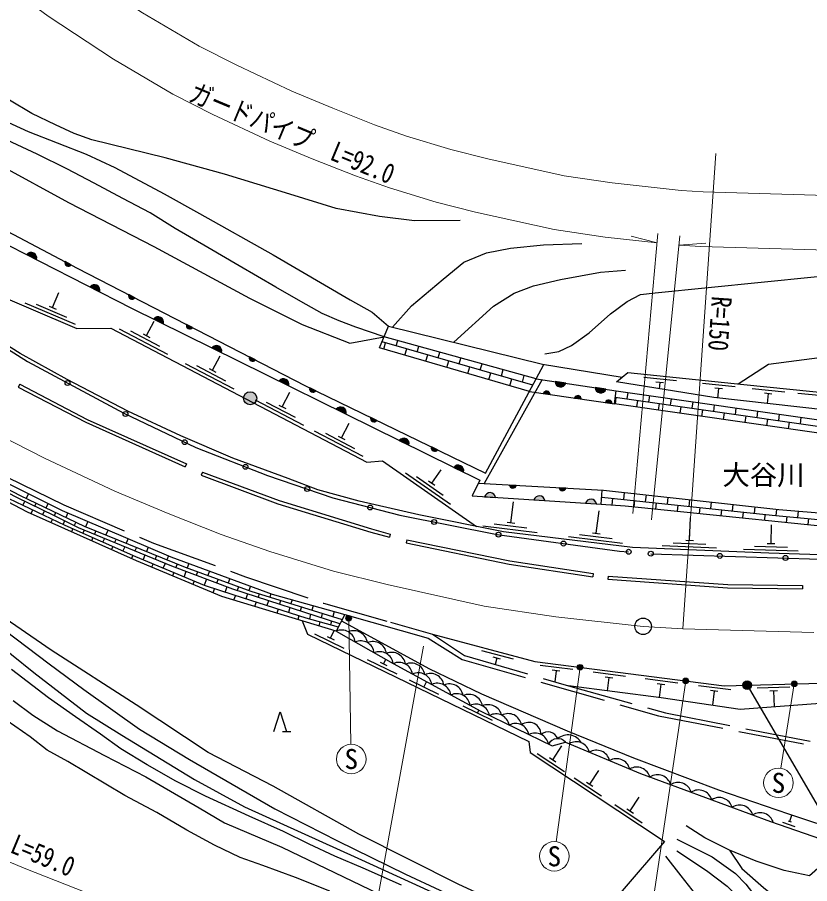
# Model space of a CAD drawing. Units: millimetres at full size, sheet at 1:1000; details may follow other scales. Extents: x 40000 to 680000, y 20000 to 380000.
# Drawn here: x 307629 to 380062, y 260918 to 340142 of the extents above; entities that cross this region are included whole.
import ezdxf
from ezdxf.enums import TextEntityAlignment as Align

# ---------------------------------------------------------------- set-up
doc = ezdxf.new("R2010")
doc.units = ezdxf.units.MM
doc.header["$LTSCALE"] = 1000
doc.linetypes.add('CHAIN', pattern=[18.5, 12, -1.5, 3.5, -1.5])
doc.linetypes.add('DASHED', pattern=[7.5, 6, -1.5])
for name, color, linetype, lineweight in [('M-BGD', 7, 'Continuous', 25), ('M-BMK', 2, 'CHAIN', 13), ('M-BMK-SRVR', 3, 'Continuous', 25), ('M-STR-HTXT', 7, 'Continuous', 13), ('M-STR-STRC', 7, 'Continuous', 25)]:
    doc.layers.add(name, color=color, linetype=linetype, lineweight=lineweight)
doc.layers.add('M-BMK-HTXT', color=7, linetype='Continuous')
doc.styles.add('ＭＳ ゴシック', font='')
doc.styles.get('ＭＳ ゴシック').set_extended_font_data('MS Gothic')

msp = doc.modelspace()

# ---------------------------------------------------------------- hatches: boundary and pattern name
at = {"layer": 'M-BGD'}
for points in [[(308498, 318446, -0.82183), (309381, 317996)], [(312541, 317508), (311987, 317800, 0.84072)], [(314273, 315499, -0.82183), (315156, 315049)], [(317814, 314784), (318370, 314497, -0.84072)], [(320094, 312560, -0.82183), (320982, 312121)], [(323653, 311774), (323097, 312061, 0.84072)], [(325415, 309929, -0.82183), (326303, 309489)], [(328845, 309097), (329402, 308810, -0.84072)], [(331557, 306891, -0.82183), (332445, 306452)], [(357772, 306686, -0.82183), (356793, 306835)], [(328314, 305309, -1), (329514, 305309, -1)], [(334923, 305992), (334360, 306265, 0.84072)], [(355721, 305735), (356341, 305647, 0.84072)], [(361439, 306129, -0.82183), (360460, 306278)], [(358561, 305331), (359181, 305242, 0.84072)], [(361390, 304928), (362009, 304839, 0.84072)], [(336788, 304304, -0.82183), (337676, 303865)], [(339930, 303561), (340493, 303288, -0.84072)], [(342545, 301457, -0.82183), (343433, 301018)], [(345484, 300865), (346047, 300592, -0.84072)], [(347532, 298990, -0.82183), (348421, 298551)], [(352620, 297372), (353245, 297338, -0.84072)], [(357154, 297125), (357779, 297091, -0.84072)], [(350351, 296302, -0.82183), (351340, 296238)], [(354858, 296010, -0.82183), (355847, 295946)], [(359573, 295705, -0.82183), (360562, 295641)]]:
    msp.add_hatch(color=256, dxfattribs=at).paths.add_polyline_path(points)
at = {"layer": 'M-STR-STRC'}
for points in [[(338141, 285313, -1), (337702, 285074, -0.41421), (337802, 285413, -0.41421)], [(359294, 280829, -1), (358855, 280590, -0.41421), (358955, 280929, -0.41421)], [(368951, 279586, -1), (368512, 279347, -0.41421), (368612, 279686, -0.41421)], [(374007, 278858, -0.41421), (374130, 279410, -0.41421), (374682, 279288, -1)], [(378877, 279313, -1), (378438, 279074, -0.41421), (378538, 279413, -0.41421)]]:
    msp.add_hatch(color=256, dxfattribs=at).paths.add_polyline_path(points)

# ---------------------------------------------------------------- linework, layer by layer
at = {"layer": 'M-BGD'}
for p, q in [((308498, 318446), (309381, 317996)), ((312541, 317508), (311987, 317800)), ((314273, 315499), (315156, 315049)), ((310849, 313602), (311437, 314981)), ((318370, 314497), (317814, 314784)), ((308314, 314030), (312914, 312069)), ((309351, 313914), (312111, 312737)), ((310527, 313739), (311171, 313464)), ((319431, 311033), (320127, 312362)), ((320094, 312560), (320982, 312121)), ((316938, 311662), (321367, 309342)), ((317963, 311464), (320621, 310071)), ((323653, 311774), (323097, 312061)), ((319121, 311196), (319741, 310871)), ((355070, 307097), (341152, 310918)), ((342263, 310102), (342399, 310576)), ((325415, 309929), (326303, 309489)), ((354437, 305918), (340751, 309923)), ((354759, 306518), (340972, 310472)), ((341139, 309810), (341301, 310377)), ((343058, 309248), (343224, 309826)), ((344185, 309550), (344327, 310046)), ((325477, 307866), (326173, 309195)), ((329402, 308810), (328845, 309097)), ((344978, 308686), (345146, 309275)), ((346108, 308999), (346256, 309517)), ((348030, 308447), (348185, 308987)), ((322984, 308495), (327413, 306174)), ((324009, 308296), (326666, 306904)), ((346897, 308125), (347069, 308723)), ((349953, 307896), (350114, 308458)), ((355070, 307097), (355766, 308392)), ((325167, 308028), (325787, 307704)), ((348817, 307563), (348991, 308172)), ((350736, 307001), (350914, 307620)), ((351875, 307345), (352043, 307928)), ((353798, 306793), (353971, 307399)), ((331557, 306891), (332445, 306452)), ((355605, 307016), (350304, 297498)), ((352656, 306439), (352836, 307069)), ((355070, 307097), (362368, 305987)), ((357772, 306686), (356793, 306835)), ((367885, 306895), (364901, 307204)), ((366711, 306715), (366014, 306787)), ((366362, 306751), (366303, 306177)), ((373262, 306340), (370278, 306648)), ((307856, 306595), (307717, 306329)), ((307717, 306329), (313888, 303109)), ((307856, 306595), (314019, 303379)), ((331851, 304527), (332547, 305855)), ((334923, 305992), (334360, 306265)), ((354437, 305918), (362221, 304809)), ((361439, 306129), (360460, 306278)), ((362221, 304809), (362368, 305987)), ((363372, 305244), (363457, 305831)), ((372087, 306160), (371391, 306232)), ((371739, 306196), (371649, 305327)), ((377792, 305877), (374808, 306181)), ((329358, 305155), (333787, 302835)), ((355721, 305735), (356341, 305647)), ((358561, 305331), (359181, 305242)), ((362298, 304798), (362383, 305386)), ((364277, 304512), (364362, 305102)), ((365352, 304961), (365437, 305548)), ((367332, 304678), (367417, 305264)), ((376618, 305695), (375922, 305766)), ((376270, 305731), (376177, 304820)), ((381962, 305451), (378977, 305756)), ((330383, 304957), (333041, 303565)), ((331541, 304689), (332161, 304364)), ((336788, 304304), (337676, 303865)), ((361390, 304928), (362009, 304839)), ((366256, 304226), (366342, 304819)), ((368236, 303939), (368322, 304536)), ((369312, 304394), (369397, 304980)), ((370215, 303653), (370302, 304253)), ((371292, 304111), (371377, 304697)), ((373272, 303828), (373356, 304413)), ((340493, 303288), (339930, 303561)), ((372195, 303367), (372282, 303969)), ((374174, 303081), (374262, 303686)), ((375252, 303544), (375336, 304129)), ((377231, 303261), (377316, 303845)), ((379211, 302978), (379296, 303562)), ((313888, 303109), (322964, 299026)), ((314019, 303379), (323087, 299300)), ((337269, 301689), (337965, 303017)), ((376153, 302794), (376241, 303403)), ((378133, 302508), (378221, 303119)), ((334776, 302317), (339205, 299997)), ((335801, 302119), (338458, 300727)), ((336959, 301851), (337579, 301526)), ((342545, 301457), (343433, 301018)), ((346047, 300592), (345484, 300865)), ((323087, 299300), (322964, 299026)), ((345510, 297545), (346368, 298775)), ((347532, 298990), (348421, 298551)), ((324543, 298541), (324439, 298260)), ((324439, 298260), (331454, 295667)), ((324543, 298541), (331550, 295951)), ((343116, 298484), (347216, 295622)), ((344108, 298158), (346568, 296441)), ((345223, 297746), (345797, 297345)), ((349764, 297528), (361204, 296905)), ((353245, 297338), (352620, 297372)), ((357779, 297091), (357154, 297125)), ((308647, 296579), (308437, 296159)), ((350351, 296302), (351340, 296238)), ((361012, 295612), (361101, 296910)), ((363113, 296692), (363046, 296052)), ((365101, 296471), (365035, 295843)), ((308298, 295880), (308131, 295544)), ((309339, 295726), (309199, 295444)), ((310437, 295688), (310241, 295294)), ((331454, 295667), (339931, 293067)), ((331550, 295951), (340015, 293355)), ((352748, 293926), (352986, 295850)), ((354858, 296010), (355847, 295946)), ((359573, 295705), (360562, 295641)), ((362051, 296156), (361987, 295545)), ((364040, 295947), (363981, 295382)), ((366029, 295738), (365970, 295178)), ((367089, 296250), (367024, 295633)), ((368018, 295529), (367960, 294975)), ((369076, 296029), (369013, 295424)), ((371064, 295808), (371002, 295215)), ((373052, 295587), (372991, 295006)), ((309035, 295115), (308857, 294758)), ((310099, 295009), (309938, 294686)), ((311142, 294861), (310999, 294573)), ((312241, 294827), (312067, 294417)), ((360557, 292962), (360811, 295021)), ((370007, 295320), (369950, 294772)), ((371996, 295110), (371939, 294569)), ((373985, 294901), (373929, 294366)), ((375040, 295366), (374980, 294797)), ((377022, 295145), (376969, 294591)), ((379015, 294979), (378960, 294403)), ((310842, 294257), (310685, 293942)), ((311935, 294107), (311804, 293800)), ((312970, 293984), (312832, 293660)), ((314082, 294044), (313875, 293559)), ((352401, 293969), (353096, 293883)), ((369086, 292330), (369171, 294378)), ((375974, 294692), (375919, 294163)), ((377965, 294497), (377914, 293959)), ((379956, 294309), (379904, 293756)), ((312716, 293388), (312590, 293092)), ((313744, 293251), (313630, 292981)), ((314802, 293182), (314669, 292870)), ((315922, 293261), (315728, 292806)), ((340015, 293355), (341716, 292890)), ((350194, 293637), (355156, 293024)), ((351223, 293812), (354200, 293444)), ((376535, 292023), (376588, 293734)), ((314543, 292574), (314417, 292277)), ((315593, 292488), (315457, 292167)), ((316655, 292429), (316518, 292107)), ((317762, 292478), (317581, 292052)), ((339931, 293067), (341637, 292601)), ((341716, 292890), (341637, 292601)), ((343250, 292374), (343189, 292081)), ((343250, 292374), (352642, 290430)), ((358002, 292673), (362964, 292060)), ((359031, 292848), (362009, 292480)), ((360209, 293005), (360904, 292919)), ((368736, 292344), (369436, 292315)), ((316370, 291760), (316243, 291462)), ((317443, 291726), (317284, 291353)), ((318508, 291675), (318367, 291345)), ((319603, 291695), (319434, 291298)), ((343189, 292081), (352589, 290134)), ((366563, 291834), (371559, 291627)), ((367575, 292092), (370572, 291968)), ((375027, 291769), (378025, 291677)), ((376186, 292034), (376885, 292012)), ((318198, 290946), (318070, 290647)), ((319292, 290964), (319118, 290556)), ((320360, 290922), (320216, 290583)), ((321443, 290912), (321287, 290545)), ((374018, 291500), (379016, 291346)), ((320042, 290172), (319909, 289861)), ((321141, 290201), (320965, 289788)), ((322231, 290161), (322104, 289817)), ((323315, 290208), (323160, 289790)), ((352589, 290134), (360232, 288979)), ((352642, 290430), (360276, 289275)), ((321943, 289381), (321823, 289055)), ((323040, 289464), (322867, 288997)), ((324099, 289446), (323976, 289112)), ((325191, 289514), (325039, 289103)), ((360276, 289275), (360232, 288979)), ((323791, 288613), (323668, 288278)), ((324912, 288759), (324715, 288229)), ((325978, 288759), (325847, 288407)), ((327067, 288821), (326917, 288416)), ((361635, 289048), (361613, 288749)), ((361613, 288749), (372556, 287973)), ((361635, 289048), (372568, 288273)), ((325665, 287912), (325513, 287501)), ((326783, 288054), (326614, 287596)), ((327856, 288072), (327726, 287720)), ((328942, 288127), (328795, 287728)), ((372556, 287973), (379393, 287883)), ((372568, 288273), (379397, 288183)), ((379397, 288183), (379393, 287883)), ((327564, 287281), (327400, 286837)), ((328678, 287413), (328517, 286976)), ((329748, 287423), (329631, 287105)), ((330583, 286797), (330423, 286364)), ((330818, 287434), (330705, 287127)), ((331685, 286823), (331586, 286473)), ((332741, 286883), (332641, 286527)), ((329470, 286670), (329318, 286259)), ((331462, 286031), (331354, 285646)), ((332539, 286165), (332415, 285726)), ((333596, 286231), (333491, 285857)), ((334666, 286340), (334552, 285935)), ((333368, 285420), (333269, 285069)), ((334443, 285550), (334324, 285127)), ((335507, 285639), (335395, 285242)), ((336591, 285798), (336463, 285343)), ((337553, 285527), (336779, 284011)), ((337553, 285527), (345192, 283374)), ((335287, 284859), (335184, 284492)), ((336348, 284934), (336251, 284591)), ((334782, 283761), (337481, 282450)), ((336263, 283376), (336598, 284066)), ((335948, 283528), (336578, 283223)), ((352999, 281450), (350101, 282225)), ((339625, 281409), (342324, 280099)), ((341105, 281024), (341304, 281432)), ((351810, 281457), (351134, 281638)), ((351472, 281548), (351316, 280963)), ((340790, 281177), (341420, 280871)), ((358410, 280493), (355435, 280876)), ((357231, 280342), (356537, 280431)), ((356884, 280387), (356755, 279386)), ((363234, 279872), (360259, 280255)), ((362056, 279721), (361361, 279810)), ((361708, 279765), (361554, 278564)), ((343445, 279554), (346144, 278243)), ((344795, 278899), (345033, 279389)), ((367996, 279259), (365020, 279642)), ((366817, 279108), (366122, 279197)), ((366470, 279153), (366315, 277949)), ((372860, 278632), (369885, 279015)), ((378252, 278882), (375254, 278798)), ((371682, 278482), (370987, 278571)), ((371334, 278526), (371168, 277233)), ((377111, 278550), (376411, 278530)), ((376761, 278540), (376802, 277085)), ((348341, 277176), (351040, 275866)), ((349691, 276521), (349821, 276790)), ((331870, 274843), (332623, 274843)), ((356569, 272257), (357396, 273509)), ((355152, 272834), (357654, 271180)), ((356277, 272450), (356861, 272064)), ((359957, 270017), (360784, 271268)), ((358540, 270594), (361042, 268939)), ((359665, 270210), (360249, 269824)), ((363653, 267573), (364481, 268824)), ((362237, 268150), (364739, 266495)), ((363361, 267766), (363945, 267380)), ((378235, 266631), (378430, 267189)), ((377570, 266545), (378703, 266150)), ((378103, 266677), (378367, 266585))]:
    msp.add_line(p, q, dxfattribs=at)
for points in [[(348107, 321560), (343949, 321518), (340737, 321937), (336768, 322651), (332533, 323983), (326582, 325811), (321138, 327281), (314452, 328931), (312818, 329505), (311128, 330318), (308949, 331353), (306928, 332558), (304574, 333912), (300338, 336333), (296292, 338913), (294780, 339956), (293740, 340750), (292822, 341611)], [(291291, 339979), (298937, 334727), (304534, 331563), (308632, 329703), (313922, 327638), (316550, 326401), (321055, 323994), (324283, 322215), (331019, 318421), (338041, 314321), (340078, 313189), (341553, 311913)], [(341152, 310918), (338576, 311801), (337046, 312378), (335490, 313052), (333558, 314169), (331260, 315475), (327907, 317425), (325030, 319085), (322069, 320819), (319770, 322255), (317280, 323588), (314657, 324964), (312157, 326287), (309437, 327642), (306692, 328915), (303433, 330537), (300697, 331889), (298428, 333029), (296477, 334107), (294671, 335216), (293083, 336431), (291237, 337984), (290270, 338890)], [(289373, 335838), (294981, 332817), (300454, 329714), (306046, 326622), (312294, 323207), (320108, 319193), (328839, 314475), (333667, 312059), (338033, 310345), (341152, 310918)], [(285329, 333620), (287503, 331825), (294450, 327010), (304013, 321992), (313107, 317211), (333985, 306447), (350433, 298464), (355070, 307097)], [(284545, 332783), (292989, 326361), (318071, 313561), (349907, 297816), (349195, 296377), (361012, 295612)], [(280498, 328467), (286273, 323712), (292100, 319403), (300398, 313824), (308553, 308676), (317358, 303940), (323956, 300806), (330506, 298249), (336483, 296200), (342591, 294617), (351509, 292847), (362677, 291317), (363515, 291272)], [(388494, 290753), (376331, 291129), (363879, 291645), (352073, 293102), (344321, 294643), (338886, 295907), (335101, 296928), (332400, 297958), (327323, 299844), (322591, 301877), (317735, 304139), (312194, 307017), (307902, 309392), (305383, 310968), (300384, 314157), (296829, 316517), (290759, 320737), (287089, 323447), (284348, 325654), (280677, 328657)], [(416429, 305261), (403367, 304234), (386756, 303635), (371301, 305366), (362403, 306809), (363448, 307655), (374051, 306560), (382443, 305703), (402035, 306380), (408882, 308972), (414984, 309066), (416199, 309744), (428910, 310627), (431124, 306661), (436101, 309069), (444358, 313435), (452514, 317846), (457943, 321773)], [(355864, 309361), (357132, 309584), (358277, 310128), (359913, 311298), (361848, 313020), (363386, 314146), (364587, 314790), (365932, 314946), (380459, 316423), (388816, 317001), (405714, 318238), (415320, 318526), (420757, 318416), (427331, 317853), (433724, 317508), (436851, 317506), (438114, 317780), (441632, 318980), (445310, 320592)], [(341939, 311817), (343656, 313746), (346549, 316200), (348456, 317746), (350510, 318602), (352715, 319028), (355715, 319348), (359236, 319467)], [(296829, 316517), (299025, 316507), (299989, 317252), (313062, 311680), (316165, 311728), (339589, 299457), (341011, 299588), (349598, 293594)], [(347541, 310430), (351160, 313737), (353037, 314922), (354814, 315575), (357288, 316164), (360943, 316840), (363235, 317033)], [(373539, 306613), (376306, 308428), (385394, 309610), (391335, 313243), (397111, 314760), (410506, 315510), (421187, 315474), (422398, 314258), (423838, 310275)], [(266434, 313467), (268656, 312115), (271415, 310319), (273512, 308753), (277642, 305576), (279587, 303963), (284859, 299392), (287045, 298080), (289264, 296459), (293082, 293602), (295753, 291724), (298019, 289412), (299995, 287574), (305010, 283506), (309124, 280231), (313963, 276511), (317191, 274489), (323820, 270437), (328385, 267930), (338764, 263240), (343681, 260984), (351397, 257451)], [(340751, 309923), (341553, 311913), (355634, 308425), (362925, 307232)], [(271225, 310816), (278711, 305276), (285569, 300365), (297327, 291192), (302601, 287025), (310524, 281019), (313696, 278665), (318797, 275035), (323372, 272279), (331173, 267750), (336907, 264848), (343100, 261781), (349384, 258861), (358949, 254948), (362903, 252873), (365815, 250803), (370923, 246498), (373991, 244300), (375299, 243870), (376653, 243989), (377586, 244419), (378574, 245177), (381794, 249155)], [(359053, 255755), (347999, 260841), (338843, 265433), (331021, 269829), (325088, 272926), (318480, 277287), (310714, 282277), (304218, 286707), (301654, 289196), (293712, 296972), (286096, 304451), (284878, 306133), (284643, 306651), (284394, 307369)], [(362368, 305987), (382187, 303147), (389377, 302975), (416939, 304352)], [(362295, 305398), (380551, 302786), (388345, 302260), (416999, 303632)], [(417051, 303001), (389267, 301600), (381535, 302016), (362221, 304809)], [(336779, 284011), (326310, 287166), (318526, 290443), (308566, 294888), (299791, 299479), (300418, 300676)], [(300256, 300757), (311729, 295045), (321662, 290818), (330930, 287392), (337553, 285527)], [(300262, 300379), (307891, 296420), (313750, 293610), (322984, 289855), (328969, 287665), (337323, 285076)], [(299946, 299775), (306850, 296153), (311985, 293714), (318442, 290837), (324724, 288225), (327426, 287326), (334013, 285213), (336973, 284391)], [(337123, 284684), (327320, 287852), (321739, 289955), (313212, 293470), (310955, 294595), (307659, 296189), (300104, 300078)], [(361204, 296905), (377231, 295122), (387166, 294326), (398552, 294308), (407421, 294822)], [(361012, 295612), (363207, 295461), (387616, 292968), (407421, 293495)], [(361057, 296261), (376623, 294624), (387648, 293582), (400998, 293796), (407421, 294106)], [(365538, 291090), (381019, 290607), (388506, 290394), (404321, 291477), (407802, 291705)], [(333663, 284950), (334166, 283727), (354387, 273907), (354504, 272903), (366480, 264984)], [(337261, 284955), (345256, 280583), (350050, 278283), (357905, 274900), (363959, 272426), (371717, 269500), (378121, 267290), (383285, 265610)], [(336779, 284011), (341987, 281043), (350002, 276693), (356519, 273521), (357733, 273865), (364582, 271003), (376482, 266607), (381844, 264738), (381054, 262518), (380033, 261646)], [(345580, 283746), (354932, 281243), (372246, 279014), (392186, 279572), (399583, 280068), (422406, 282359)], [(342750, 260778), (339250, 262321), (336658, 263440), (334300, 264527), (331956, 265700), (328812, 267104), (324825, 268932), (322116, 270302), (319507, 271772), (317078, 273249), (315238, 274603), (312960, 276179), (310468, 277916), (307086, 280497)], [(416687, 280698), (411189, 279555), (388343, 277939), (373713, 276856), (366493, 277926), (358021, 279020)], [(307235, 277660), (309047, 276336), (311286, 274893), (315608, 272648), (319365, 270676), (324259, 267859), (326572, 266490), (331806, 264263), (342263, 259239)], [(331083, 274843), (331666, 276626), (332248, 274843)], [(336190, 260236), (333048, 261472), (330080, 262576), (328011, 263308), (325654, 264442), (323137, 265808), (320369, 267413), (317445, 268982), (312232, 272098), (310345, 273123), (308812, 274345), (306692, 275811)], [(380033, 261646), (377716, 262113), (375158, 262987), (372721, 263993), (370488, 265119), (368760, 266213)], [(372721, 263993), (373863, 262291), (375834, 260575), (377114, 259524), (378504, 258482), (379426, 258029), (380421, 257703), (381327, 257665), (382457, 257769), (384132, 258524), (386406, 259878), (387867, 260638), (389915, 261603), (391531, 262340), (394042, 263185), (396169, 263624), (397857, 263945), (400219, 264871), (402331, 265850)], [(366480, 264984), (366782, 264784), (359053, 255755)], [(367906, 264997), (371159, 263382), (373291, 261860), (374232, 260868), (376176, 258344), (377791, 256202), (378618, 255107), (379634, 254397), (380105, 254311)], [(367923, 263919), (370628, 262128), (372534, 260681), (373515, 259647), (374628, 258105), (375443, 256501), (376627, 254171), (377493, 253263), (378315, 252623), (379496, 252232), (380301, 252284)], [(380336, 249626), (379444, 249053), (378468, 248884), (377799, 248958), (377216, 249212), (376855, 249562), (375313, 251782), (373851, 253987), (372483, 256067), (371291, 257785), (369647, 259941), (368302, 261629), (366899, 263424)]]:
    msp.add_lwpolyline(points, dxfattribs=at)
at = {"layer": 'M-BGD', "linetype": 'DASHED'}
for points in [[(289290, 306204), (299958, 301366), (311890, 295560), (320062, 292061), (328491, 288989), (335626, 286571), (341756, 284823), (345580, 283746), (348505, 281777), (358021, 279020)], [(345192, 283374), (348285, 281408), (366238, 276273), (386660, 272309)], [(358021, 279020), (366870, 276529), (386807, 272636)]]:
    msp.add_lwpolyline(points, dxfattribs=at)
at = {"layer": 'M-BGD'}
for centre, radius in [((312221, 306703), 225), ((328914, 305309), 600), ((317509, 303868), 225), ((322929, 301294), 225), ((328486, 299038), 225), ((334131, 297007), 225), ((339884, 295319), 225), ((345733, 293994), 225), ((351619, 292832), 225), ((357564, 292017), 225), ((363515, 291272), 225), ((365538, 291090), 225), ((371854, 290893), 225), ((377851, 290706), 225)]:
    msp.add_circle(centre, radius, dxfattribs=at)
for centre, radius, start, end in [((308895, 318134), 505, 344.13367, 141.79186), ((312290, 317702), 318, 162.15978, 322.37751), ((314670, 315187), 505, 344.13367, 141.79186), ((318117, 314689), 318, 162.61665, 322.83438), ((320495, 312253), 505, 344.85545, 142.51364), ((323400, 311966), 318, 162.61665, 322.83438), ((325816, 309621), 505, 344.85545, 142.51364), ((329149, 309002), 318, 162.61665, 322.83438), ((331957, 306584), 505, 344.85545, 142.51364), ((357297, 306857), 505, 182.52365, 340.18184), ((334665, 306177), 318, 164.00056, 324.21829), ((356023, 305637), 318, 1.78472, 162.00245), ((360964, 306300), 505, 182.52365, 340.18184), ((358863, 305233), 318, 1.78472, 162.00245), ((361692, 304830), 318, 1.78472, 162.00245), ((337188, 303997), 505, 344.85545, 142.51364), ((340236, 303474), 318, 164.00056, 324.21829), ((342945, 301150), 505, 344.85545, 142.51364), ((345790, 300778), 318, 164.00056, 324.21829), ((347933, 298683), 505, 344.85545, 142.51364), ((352935, 297410), 318, 186.77261, 346.99034), ((357469, 297163), 318, 186.77261, 346.99034), ((350839, 296172), 505, 7.46748, 165.12568), ((355346, 295881), 505, 7.46748, 165.12568), ((360061, 295575), 505, 7.46748, 165.12568), ((337277, 282864), 1250, 7.18429, 113.44449), ((338393, 282803), 1250, 7.18429, 113.44449), ((339014, 281874), 1250, 7.18429, 113.44449), ((340130, 281813), 1250, 7.18429, 113.44449), ((340752, 280883), 1250, 7.18429, 113.44449), ((341868, 280822), 1250, 7.18429, 113.44449), ((342513, 279904), 1250, 8.37941, 114.63962), ((343629, 279843), 1250, 8.37941, 114.63962), ((344271, 278950), 1250, 8.37941, 114.63962), ((345387, 278889), 1250, 8.37941, 114.63962), ((346029, 277996), 1250, 8.37941, 114.63962), ((347145, 277935), 1250, 8.37941, 114.63962), ((347786, 277042), 1250, 8.37941, 114.63962), ((348902, 276962), 1266, 9.9533, 114.27165), ((349543, 276053), 1281, 11.31435, 113.95572), ((350661, 275989), 1297, 14.61031, 113.24451), ((351370, 275193), 1250, 10.91875, 117.17895), ((352507, 275244), 1224, 9.29137, 118.80632), ((353168, 274317), 1250, 10.91875, 117.17895), ((354391, 274545), 1123, 1.07728, 127.02042), ((354966, 273442), 1250, 10.91875, 117.17895), ((356134, 273837), 958, 21.23277, 130.39319), ((357027, 273243), 941, 41.40377, 152.37712), ((357948, 273078), 1439, 29.90985, 129.80786), ((358714, 272642), 1250, 14.19658, 120.45678), ((360559, 271871), 1250, 14.19658, 120.45678), ((362405, 271100), 1250, 14.19658, 120.45678), ((364250, 270329), 1250, 14.19658, 120.45678), ((366155, 269623), 1250, 16.59139, 122.8516), ((368031, 268930), 1250, 16.59139, 122.8516), ((369907, 268237), 1250, 16.59139, 122.8516), ((371783, 267543), 1250, 16.59139, 122.8516), ((373659, 266850), 1250, 16.59139, 122.8516), ((375535, 266157), 1250, 16.59139, 122.8516)]:
    msp.add_arc(centre, radius, start, end, dxfattribs=at)
at = {"layer": 'M-BMK'}
msp.add_lwpolyline([(275900, 323562), (279946, 319758), (285462, 315218), (290364, 311575), (297914, 306592), (305034, 302407), (310111, 299824), (316541, 296805), (321424, 294772), (326257, 292858), (330702, 291288), (336522, 289508), (341441, 288272), (350298, 286306), (356866, 285322), (364838, 284448), (368462, 284214), (382058, 283827)], dxfattribs=at)
at = {"layer": 'M-BMK-SRVR'}
msp.add_circle((364838, 284448), 750, dxfattribs=at)
at = {"layer": 'M-STR-HTXT'}
for p, q in [((368462, 284214), (371481, 327694)), ((366115, 319518), (363736, 320122)), ((363886, 294763), (366193, 320374)), ((365590, 294183), (368202, 320150)), ((368117, 319309), (370565, 319494)), ((337922, 285193), (338131, 273665)), ((344748, 282648), (339238, 252321)), ((359075, 280709), (356899, 264758)), ((368732, 279466), (365884, 260233)), ((378658, 279193), (377420, 271470))]:
    msp.add_line(p, q, dxfattribs=at)
for points in [[(303258, 352743), (306384, 349803), (310116, 346732), (313328, 344345), (319080, 340549), (324255, 337507), (327685, 335762), (332735, 333391), (336477, 331833), (340288, 330323), (343216, 329289), (347253, 328055), (350650, 327201), (357604, 325658), (362013, 324997), (368307, 324307), (370320, 324177), (381641, 323855)], [(299875, 349060), (303079, 346048), (307034, 342793), (310458, 340249), (316434, 336305), (321852, 333120), (325488, 331270), (330711, 328817), (334595, 327201), (338534, 325640), (341652, 324539), (345911, 323237), (349499, 322335), (356691, 320739), (361369, 320038), (366115, 319518)], [(368117, 319309), (370087, 319182), (381693, 318851), (386727, 319100), (401462, 320119), (404858, 320471)], [(273896, 280508), (279395, 276879), (288215, 271695), (294733, 268378), (302370, 264792), (308252, 262344), (313979, 260075), (319752, 258036), (327134, 255779), (333384, 254208), (343906, 251874), (352362, 250606), (361803, 249571), (366837, 249246), (382424, 248802), (390869, 249219), (407490, 250369), (424611, 252145)]]:
    msp.add_lwpolyline(points, dxfattribs=at)
for centre in [(338156, 272316), (377206, 270137), (356716, 263421)]:
    msp.add_circle(centre, 1350, dxfattribs=at)
at = {"layer": 'M-STR-STRC'}
msp.add_line((374345, 279073), (390010, 252193), dxfattribs=at)
for centre, radius in [((337922, 285193), 250), ((359075, 280709), 250), ((368732, 279466), 250), ((374345, 279073), 400), ((378658, 279193), 250)]:
    msp.add_circle(centre, radius, dxfattribs=at)

# ---------------------------------------------------------------- texts
at = {"layer": 'M-BMK-HTXT', "style": 'ＭＳ ゴシック'}
msp.add_text('大谷川', height=1833, dxfattribs=at).set_placement((372089, 296837), align=Align.BOTTOM_LEFT)
at = {"layer": 'M-STR-HTXT', "style": 'ＭＳ ゴシック', "width": 0.8}
for s, rotation, p in [('ガードパイプ\u3000L=92.0 ', 337.399, (332653, 328009)), ('R=150', 266.028, (370407, 312226)), ('側\u3000溝\u3000L=59.0', 337.399, (305728, 263693))]:
    msp.add_text(s, height=1833, rotation=rotation, dxfattribs=at).set_placement(p, align=Align.BOTTOM_CENTER)
at = {"layer": 'M-STR-HTXT', "style": 'ＭＳ ゴシック'}
for p in [(338156, 272316), (377206, 270137), (356716, 263421)]:
    msp.add_text('S', height=1833, dxfattribs=at).set_placement(p, align=Align.MIDDLE_CENTER)

doc.saveas('drawing.dxf')
